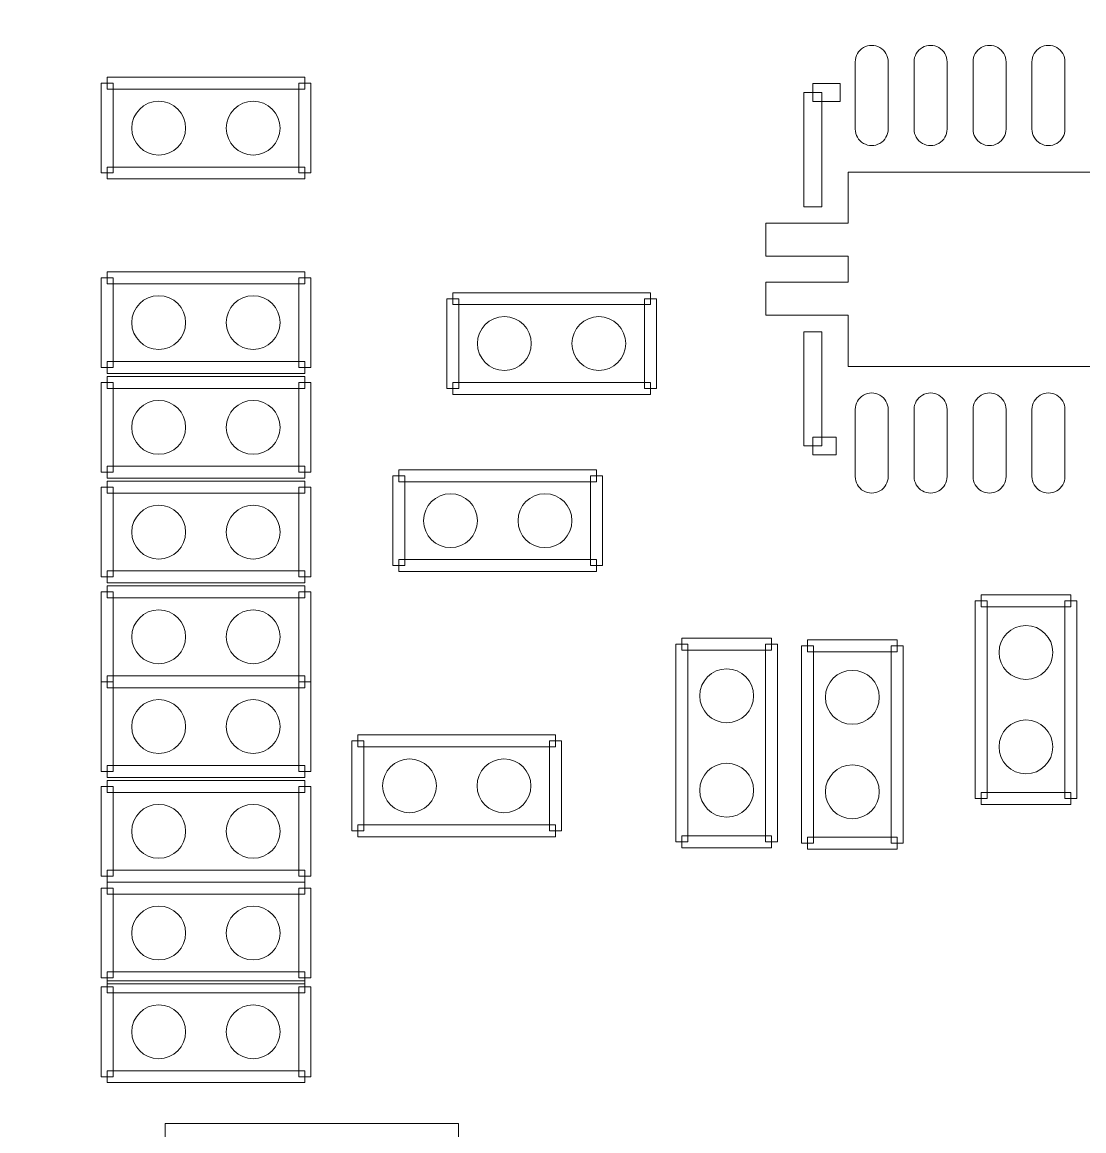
# Model space of a CAD drawing. Header units: millimetres. Extents: x -32 to 79, y -57 to 20.
# Drawn here: x 35.91 to 44.93, y -16.14 to -6.73 of the extents above; entities that cross this region are included whole.
import ezdxf

# ---------------------------------------------------------------- set-up
doc = ezdxf.new("R2010")
doc.units = ezdxf.units.MM
doc.header["$MEASUREMENT"] = 0
for name, color, linetype in [('BG_OUTLINE', 7, 'Continuous'), ('PG_SILKSCREEN_TOP', 7, 'Continuous'), ('PIN_TOP', 7, 'Continuous')]:
    doc.layers.add(name, color=color, linetype=linetype)

msp = doc.modelspace()

# ---------------------------------------------------------------- linework, layer by layer
at = {"layer": 'BG_OUTLINE', "lineweight": 9}
msp.add_open_spline([(-31.5602, -57.3483), (-31.5602, -57.3483), (-31.5602, 2.6515), (-31.5602, 2.6515), (-31.5602, 2.6515), (-31.5602, 2.6515), (48.4395, 2.6515), (48.4395, 2.6515), (48.4395, 2.6515), (48.4395, 2.6515), (48.4395, -57.3483), (48.4395, -57.3483), (48.4395, -57.3483), (48.4395, -57.3483), (-31.5602, -57.3483), (-31.5602, -57.3483)], degree=3, knots=[0, 0, 0, 0, 0.25, 0.25, 0.25, 0.25, 0.5, 0.5, 0.5, 0.5, 0.75, 0.75, 0.75, 0.75, 1, 1, 1, 1], dxfattribs=at)
at = {"layer": 'PG_SILKSCREEN_TOP', "lineweight": 9}
for points in [[(36.6869, -8.0076), (36.6869, -8.0076), (36.5853, -8.0076), (36.5853, -8.0076), (36.5853, -8.0076), (36.5853, -8.0076), (36.5853, -7.2456), (36.5853, -7.2456), (36.5853, -7.2456), (36.5853, -7.2456), (36.6869, -7.2456), (36.6869, -7.2456), (36.6869, -7.2456), (36.6869, -7.2456), (36.6869, -8.0076), (36.6869, -8.0076)], [(36.6361, -7.2964), (36.6361, -7.2964), (36.6361, -7.1948), (36.6361, -7.1948), (36.6361, -7.1948), (36.6361, -7.1948), (38.3125, -7.1948), (38.3125, -7.1948), (38.3125, -7.1948), (38.3125, -7.1948), (38.3125, -7.2964), (38.3125, -7.2964), (38.3125, -7.2964), (38.3125, -7.2964), (36.6361, -7.2964), (36.6361, -7.2964)], [(38.2617, -7.2456), (38.2617, -7.2456), (38.3633, -7.2456), (38.3633, -7.2456), (38.3633, -7.2456), (38.3633, -7.2456), (38.3633, -8.0076), (38.3633, -8.0076), (38.3633, -8.0076), (38.3633, -8.0076), (38.2617, -8.0076), (38.2617, -8.0076), (38.2617, -8.0076), (38.2617, -8.0076), (38.2617, -7.2456), (38.2617, -7.2456)], [(42.5485, -7.3245), (42.5485, -7.3245), (42.7009, -7.3245), (42.7009, -7.3245), (42.7009, -7.3245), (42.7009, -7.3245), (42.7009, -8.2936), (42.7009, -8.2936), (42.7009, -8.2936), (42.7009, -8.2936), (42.5485, -8.2936), (42.5485, -8.2936), (42.5485, -8.2936), (42.5485, -8.2936), (42.5485, -7.3245), (42.5485, -7.3245)], [(42.8579, -7.2483), (42.8579, -7.2483), (42.8579, -7.4007), (42.8579, -7.4007), (42.8579, -7.4007), (42.8579, -7.4007), (42.6247, -7.4007), (42.6247, -7.4007), (42.6247, -7.4007), (42.6247, -7.4007), (42.6247, -7.2483), (42.6247, -7.2483), (42.6247, -7.2483), (42.6247, -7.2483), (42.8579, -7.2483), (42.8579, -7.2483)], [(38.3125, -7.9568), (38.3125, -7.9568), (38.3125, -8.0584), (38.3125, -8.0584), (38.3125, -8.0584), (38.3125, -8.0584), (36.6361, -8.0584), (36.6361, -8.0584), (36.6361, -8.0584), (36.6361, -8.0584), (36.6361, -7.9568), (36.6361, -7.9568), (36.6361, -7.9568), (36.6361, -7.9568), (38.3125, -7.9568), (38.3125, -7.9568)], [(36.6361, -8.9474), (36.6361, -8.9474), (36.6361, -8.8458), (36.6361, -8.8458), (36.6361, -8.8458), (36.6361, -8.8458), (38.3125, -8.8458), (38.3125, -8.8458), (38.3125, -8.8458), (38.3125, -8.8458), (38.3125, -8.9474), (38.3125, -8.9474), (38.3125, -8.9474), (38.3125, -8.9474), (36.6361, -8.9474), (36.6361, -8.9474)], [(36.6869, -9.6586), (36.6869, -9.6586), (36.5853, -9.6586), (36.5853, -9.6586), (36.5853, -9.6586), (36.5853, -9.6586), (36.5853, -8.8966), (36.5853, -8.8966), (36.5853, -8.8966), (36.5853, -8.8966), (36.6869, -8.8966), (36.6869, -8.8966), (36.6869, -8.8966), (36.6869, -8.8966), (36.6869, -9.6586), (36.6869, -9.6586)], [(38.2617, -8.8966), (38.2617, -8.8966), (38.3633, -8.8966), (38.3633, -8.8966), (38.3633, -8.8966), (38.3633, -8.8966), (38.3633, -9.6586), (38.3633, -9.6586), (38.3633, -9.6586), (38.3633, -9.6586), (38.2617, -9.6586), (38.2617, -9.6586), (38.2617, -9.6586), (38.2617, -9.6586), (38.2617, -8.8966), (38.2617, -8.8966)], [(39.5698, -9.1252), (39.5698, -9.1252), (39.5698, -9.0236), (39.5698, -9.0236), (39.5698, -9.0236), (39.5698, -9.0236), (41.2462, -9.0236), (41.2462, -9.0236), (41.2462, -9.0236), (41.2462, -9.0236), (41.2462, -9.1252), (41.2462, -9.1252), (41.2462, -9.1252), (41.2462, -9.1252), (39.5698, -9.1252), (39.5698, -9.1252)], [(39.6206, -9.8364), (39.6206, -9.8364), (39.519, -9.8364), (39.519, -9.8364), (39.519, -9.8364), (39.519, -9.8364), (39.519, -9.0744), (39.519, -9.0744), (39.519, -9.0744), (39.519, -9.0744), (39.6206, -9.0744), (39.6206, -9.0744), (39.6206, -9.0744), (39.6206, -9.0744), (39.6206, -9.8364), (39.6206, -9.8364)], [(41.1954, -9.0744), (41.1954, -9.0744), (41.297, -9.0744), (41.297, -9.0744), (41.297, -9.0744), (41.297, -9.0744), (41.297, -9.8364), (41.297, -9.8364), (41.297, -9.8364), (41.297, -9.8364), (41.1954, -9.8364), (41.1954, -9.8364), (41.1954, -9.8364), (41.1954, -9.8364), (41.1954, -9.0744), (41.1954, -9.0744)], [(42.5485, -9.3553), (42.5485, -9.3553), (42.7009, -9.3553), (42.7009, -9.3553), (42.7009, -9.3553), (42.7009, -9.3553), (42.7009, -10.3248), (42.7009, -10.3248), (42.7009, -10.3248), (42.7009, -10.3248), (42.5485, -10.3248), (42.5485, -10.3248), (42.5485, -10.3248), (42.5485, -10.3248), (42.5485, -9.3553), (42.5485, -9.3553)], [(38.3125, -9.6078), (38.3125, -9.6078), (38.3125, -9.7094), (38.3125, -9.7094), (38.3125, -9.7094), (38.3125, -9.7094), (36.6361, -9.7094), (36.6361, -9.7094), (36.6361, -9.7094), (36.6361, -9.7094), (36.6361, -9.6078), (36.6361, -9.6078), (36.6361, -9.6078), (36.6361, -9.6078), (38.3125, -9.6078), (38.3125, -9.6078)], [(36.6869, -10.5476), (36.6869, -10.5476), (36.5853, -10.5476), (36.5853, -10.5476), (36.5853, -10.5476), (36.5853, -10.5476), (36.5853, -9.7856), (36.5853, -9.7856), (36.5853, -9.7856), (36.5853, -9.7856), (36.6869, -9.7856), (36.6869, -9.7856), (36.6869, -9.7856), (36.6869, -9.7856), (36.6869, -10.5476), (36.6869, -10.5476)], [(36.6361, -9.8364), (36.6361, -9.8364), (36.6361, -9.7348), (36.6361, -9.7348), (36.6361, -9.7348), (36.6361, -9.7348), (38.3125, -9.7348), (38.3125, -9.7348), (38.3125, -9.7348), (38.3125, -9.7348), (38.3125, -9.8364), (38.3125, -9.8364), (38.3125, -9.8364), (38.3125, -9.8364), (36.6361, -9.8364), (36.6361, -9.8364)], [(38.2617, -9.7856), (38.2617, -9.7856), (38.3633, -9.7856), (38.3633, -9.7856), (38.3633, -9.7856), (38.3633, -9.7856), (38.3633, -10.5476), (38.3633, -10.5476), (38.3633, -10.5476), (38.3633, -10.5476), (38.2617, -10.5476), (38.2617, -10.5476), (38.2617, -10.5476), (38.2617, -10.5476), (38.2617, -9.7856), (38.2617, -9.7856)], [(41.2462, -9.7856), (41.2462, -9.7856), (41.2462, -9.8872), (41.2462, -9.8872), (41.2462, -9.8872), (41.2462, -9.8872), (39.5698, -9.8872), (39.5698, -9.8872), (39.5698, -9.8872), (39.5698, -9.8872), (39.5698, -9.7856), (39.5698, -9.7856), (39.5698, -9.7856), (39.5698, -9.7856), (41.2462, -9.7856), (41.2462, -9.7856)], [(42.6247, -10.401), (42.6247, -10.401), (42.6247, -10.2486), (42.6247, -10.2486), (42.6247, -10.2486), (42.6247, -10.2486), (42.8236, -10.2486), (42.8236, -10.2486), (42.8236, -10.2486), (42.8236, -10.2486), (42.8236, -10.401), (42.8236, -10.401), (42.8236, -10.401), (42.8236, -10.401), (42.6247, -10.401), (42.6247, -10.401)], [(38.3125, -10.4968), (38.3125, -10.4968), (38.3125, -10.5984), (38.3125, -10.5984), (38.3125, -10.5984), (38.3125, -10.5984), (36.6361, -10.5984), (36.6361, -10.5984), (36.6361, -10.5984), (36.6361, -10.5984), (36.6361, -10.4968), (36.6361, -10.4968), (36.6361, -10.4968), (36.6361, -10.4968), (38.3125, -10.4968), (38.3125, -10.4968)], [(39.1126, -10.6288), (39.1126, -10.6288), (39.1126, -10.5272), (39.1126, -10.5272), (39.1126, -10.5272), (39.1126, -10.5272), (40.789, -10.5272), (40.789, -10.5272), (40.789, -10.5272), (40.789, -10.5272), (40.789, -10.6288), (40.789, -10.6288), (40.789, -10.6288), (40.789, -10.6288), (39.1126, -10.6288), (39.1126, -10.6288)], [(36.6361, -10.7254), (36.6361, -10.7254), (36.6361, -10.6238), (36.6361, -10.6238), (36.6361, -10.6238), (36.6361, -10.6238), (38.3125, -10.6238), (38.3125, -10.6238), (38.3125, -10.6238), (38.3125, -10.6238), (38.3125, -10.7254), (38.3125, -10.7254), (38.3125, -10.7254), (38.3125, -10.7254), (36.6361, -10.7254), (36.6361, -10.7254)], [(39.1634, -11.34), (39.1634, -11.34), (39.0618, -11.34), (39.0618, -11.34), (39.0618, -11.34), (39.0618, -11.34), (39.0618, -10.578), (39.0618, -10.578), (39.0618, -10.578), (39.0618, -10.578), (39.1634, -10.578), (39.1634, -10.578), (39.1634, -10.578), (39.1634, -10.578), (39.1634, -11.34), (39.1634, -11.34)], [(40.7382, -10.578), (40.7382, -10.578), (40.8398, -10.578), (40.8398, -10.578), (40.8398, -10.578), (40.8398, -10.578), (40.8398, -11.34), (40.8398, -11.34), (40.8398, -11.34), (40.8398, -11.34), (40.7382, -11.34), (40.7382, -11.34), (40.7382, -11.34), (40.7382, -11.34), (40.7382, -10.578), (40.7382, -10.578)], [(36.6869, -11.4366), (36.6869, -11.4366), (36.5853, -11.4366), (36.5853, -11.4366), (36.5853, -11.4366), (36.5853, -11.4366), (36.5853, -10.6746), (36.5853, -10.6746), (36.5853, -10.6746), (36.5853, -10.6746), (36.6869, -10.6746), (36.6869, -10.6746), (36.6869, -10.6746), (36.6869, -10.6746), (36.6869, -11.4366), (36.6869, -11.4366)], [(38.2617, -10.6746), (38.2617, -10.6746), (38.3633, -10.6746), (38.3633, -10.6746), (38.3633, -10.6746), (38.3633, -10.6746), (38.3633, -11.4366), (38.3633, -11.4366), (38.3633, -11.4366), (38.3633, -11.4366), (38.2617, -11.4366), (38.2617, -11.4366), (38.2617, -11.4366), (38.2617, -11.4366), (38.2617, -10.6746), (38.2617, -10.6746)], [(40.789, -11.2892), (40.789, -11.2892), (40.789, -11.3908), (40.789, -11.3908), (40.789, -11.3908), (40.789, -11.3908), (39.1126, -11.3908), (39.1126, -11.3908), (39.1126, -11.3908), (39.1126, -11.3908), (39.1126, -11.2892), (39.1126, -11.2892), (39.1126, -11.2892), (39.1126, -11.2892), (40.789, -11.2892), (40.789, -11.2892)], [(38.3125, -11.3858), (38.3125, -11.3858), (38.3125, -11.4874), (38.3125, -11.4874), (38.3125, -11.4874), (38.3125, -11.4874), (36.6361, -11.4874), (36.6361, -11.4874), (36.6361, -11.4874), (36.6361, -11.4874), (36.6361, -11.3858), (36.6361, -11.3858), (36.6361, -11.3858), (36.6361, -11.3858), (38.3125, -11.3858), (38.3125, -11.3858)], [(36.6869, -12.3256), (36.6869, -12.3256), (36.5853, -12.3256), (36.5853, -12.3256), (36.5853, -12.3256), (36.5853, -12.3256), (36.5853, -11.5636), (36.5853, -11.5636), (36.5853, -11.5636), (36.5853, -11.5636), (36.6869, -11.5636), (36.6869, -11.5636), (36.6869, -11.5636), (36.6869, -11.5636), (36.6869, -12.3256), (36.6869, -12.3256)], [(36.6361, -11.6144), (36.6361, -11.6144), (36.6361, -11.5128), (36.6361, -11.5128), (36.6361, -11.5128), (36.6361, -11.5128), (38.3125, -11.5128), (38.3125, -11.5128), (38.3125, -11.5128), (38.3125, -11.5128), (38.3125, -11.6144), (38.3125, -11.6144), (38.3125, -11.6144), (38.3125, -11.6144), (36.6361, -11.6144), (36.6361, -11.6144)], [(38.2617, -11.5636), (38.2617, -11.5636), (38.3633, -11.5636), (38.3633, -11.5636), (38.3633, -11.5636), (38.3633, -11.5636), (38.3633, -12.3256), (38.3633, -12.3256), (38.3633, -12.3256), (38.3633, -12.3256), (38.2617, -12.3256), (38.2617, -12.3256), (38.2617, -12.3256), (38.2617, -12.3256), (38.2617, -11.5636), (38.2617, -11.5636)], [(44.1037, -13.3162), (44.1037, -13.3162), (44.0021, -13.3162), (44.0021, -13.3162), (44.0021, -13.3162), (44.0021, -13.3162), (44.0021, -11.6398), (44.0021, -11.6398), (44.0021, -11.6398), (44.0021, -11.6398), (44.1037, -11.6398), (44.1037, -11.6398), (44.1037, -11.6398), (44.1037, -11.6398), (44.1037, -13.3162), (44.1037, -13.3162)], [(44.0529, -11.6906), (44.0529, -11.6906), (44.0529, -11.589), (44.0529, -11.589), (44.0529, -11.589), (44.0529, -11.589), (44.8149, -11.589), (44.8149, -11.589), (44.8149, -11.589), (44.8149, -11.589), (44.8149, -11.6906), (44.8149, -11.6906), (44.8149, -11.6906), (44.8149, -11.6906), (44.0529, -11.6906), (44.0529, -11.6906)], [(44.7641, -11.6398), (44.7641, -11.6398), (44.8657, -11.6398), (44.8657, -11.6398), (44.8657, -11.6398), (44.8657, -11.6398), (44.8657, -13.3162), (44.8657, -13.3162), (44.8657, -13.3162), (44.8657, -13.3162), (44.7641, -13.3162), (44.7641, -13.3162), (44.7641, -13.3162), (44.7641, -13.3162), (44.7641, -11.6398), (44.7641, -11.6398)], [(41.5637, -13.6845), (41.5637, -13.6845), (41.4621, -13.6845), (41.4621, -13.6845), (41.4621, -13.6845), (41.4621, -13.6845), (41.4621, -12.0081), (41.4621, -12.0081), (41.4621, -12.0081), (41.4621, -12.0081), (41.5637, -12.0081), (41.5637, -12.0081), (41.5637, -12.0081), (41.5637, -12.0081), (41.5637, -13.6845), (41.5637, -13.6845)], [(41.5129, -12.0589), (41.5129, -12.0589), (41.5129, -11.9573), (41.5129, -11.9573), (41.5129, -11.9573), (41.5129, -11.9573), (42.2749, -11.9573), (42.2749, -11.9573), (42.2749, -11.9573), (42.2749, -11.9573), (42.2749, -12.0589), (42.2749, -12.0589), (42.2749, -12.0589), (42.2749, -12.0589), (41.5129, -12.0589), (41.5129, -12.0589)], [(42.2241, -12.0081), (42.2241, -12.0081), (42.3257, -12.0081), (42.3257, -12.0081), (42.3257, -12.0081), (42.3257, -12.0081), (42.3257, -13.6845), (42.3257, -13.6845), (42.3257, -13.6845), (42.3257, -13.6845), (42.2241, -13.6845), (42.2241, -13.6845), (42.2241, -13.6845), (42.2241, -13.6845), (42.2241, -12.0081), (42.2241, -12.0081)], [(42.6305, -13.6972), (42.6305, -13.6972), (42.5289, -13.6972), (42.5289, -13.6972), (42.5289, -13.6972), (42.5289, -13.6972), (42.5289, -12.0208), (42.5289, -12.0208), (42.5289, -12.0208), (42.5289, -12.0208), (42.6305, -12.0208), (42.6305, -12.0208), (42.6305, -12.0208), (42.6305, -12.0208), (42.6305, -13.6972), (42.6305, -13.6972)], [(42.5797, -12.0716), (42.5797, -12.0716), (42.5797, -11.97), (42.5797, -11.97), (42.5797, -11.97), (42.5797, -11.97), (43.3417, -11.97), (43.3417, -11.97), (43.3417, -11.97), (43.3417, -11.97), (43.3417, -12.0716), (43.3417, -12.0716), (43.3417, -12.0716), (43.3417, -12.0716), (42.5797, -12.0716), (42.5797, -12.0716)], [(43.2909, -12.0208), (43.2909, -12.0208), (43.3925, -12.0208), (43.3925, -12.0208), (43.3925, -12.0208), (43.3925, -12.0208), (43.3925, -13.6972), (43.3925, -13.6972), (43.3925, -13.6972), (43.3925, -13.6972), (43.2909, -13.6972), (43.2909, -13.6972), (43.2909, -13.6972), (43.2909, -13.6972), (43.2909, -12.0208), (43.2909, -12.0208)], [(36.6869, -13.0876), (36.6869, -13.0876), (36.5853, -13.0876), (36.5853, -13.0876), (36.5853, -13.0876), (36.5853, -13.0876), (36.5853, -12.3256), (36.5853, -12.3256), (36.5853, -12.3256), (36.5853, -12.3256), (36.6869, -12.3256), (36.6869, -12.3256), (36.6869, -12.3256), (36.6869, -12.3256), (36.6869, -13.0876), (36.6869, -13.0876)], [(36.6361, -12.3764), (36.6361, -12.3764), (36.6361, -12.2748), (36.6361, -12.2748), (36.6361, -12.2748), (36.6361, -12.2748), (38.3125, -12.2748), (38.3125, -12.2748), (38.3125, -12.2748), (38.3125, -12.2748), (38.3125, -12.3764), (38.3125, -12.3764), (38.3125, -12.3764), (38.3125, -12.3764), (36.6361, -12.3764), (36.6361, -12.3764)], [(38.3125, -12.2748), (38.3125, -12.2748), (38.3125, -12.3764), (38.3125, -12.3764), (38.3125, -12.3764), (38.3125, -12.3764), (36.6361, -12.3764), (36.6361, -12.3764), (36.6361, -12.3764), (36.6361, -12.3764), (36.6361, -12.2748), (36.6361, -12.2748), (36.6361, -12.2748), (36.6361, -12.2748), (38.3125, -12.2748), (38.3125, -12.2748)], [(38.2617, -12.3256), (38.2617, -12.3256), (38.3633, -12.3256), (38.3633, -12.3256), (38.3633, -12.3256), (38.3633, -12.3256), (38.3633, -13.0876), (38.3633, -13.0876), (38.3633, -13.0876), (38.3633, -13.0876), (38.2617, -13.0876), (38.2617, -13.0876), (38.2617, -13.0876), (38.2617, -13.0876), (38.2617, -12.3256), (38.2617, -12.3256)], [(38.7647, -12.8793), (38.7647, -12.8793), (38.7647, -12.7777), (38.7647, -12.7777), (38.7647, -12.7777), (38.7647, -12.7777), (40.4411, -12.7777), (40.4411, -12.7777), (40.4411, -12.7777), (40.4411, -12.7777), (40.4411, -12.8793), (40.4411, -12.8793), (40.4411, -12.8793), (40.4411, -12.8793), (38.7647, -12.8793), (38.7647, -12.8793)], [(38.8155, -13.5905), (38.8155, -13.5905), (38.7139, -13.5905), (38.7139, -13.5905), (38.7139, -13.5905), (38.7139, -13.5905), (38.7139, -12.8285), (38.7139, -12.8285), (38.7139, -12.8285), (38.7139, -12.8285), (38.8155, -12.8285), (38.8155, -12.8285), (38.8155, -12.8285), (38.8155, -12.8285), (38.8155, -13.5905), (38.8155, -13.5905)], [(40.3903, -12.8285), (40.3903, -12.8285), (40.4919, -12.8285), (40.4919, -12.8285), (40.4919, -12.8285), (40.4919, -12.8285), (40.4919, -13.5905), (40.4919, -13.5905), (40.4919, -13.5905), (40.4919, -13.5905), (40.3903, -13.5905), (40.3903, -13.5905), (40.3903, -13.5905), (40.3903, -13.5905), (40.3903, -12.8285), (40.3903, -12.8285)], [(38.3125, -13.0368), (38.3125, -13.0368), (38.3125, -13.1384), (38.3125, -13.1384), (38.3125, -13.1384), (38.3125, -13.1384), (36.6361, -13.1384), (36.6361, -13.1384), (36.6361, -13.1384), (36.6361, -13.1384), (36.6361, -13.0368), (36.6361, -13.0368), (36.6361, -13.0368), (36.6361, -13.0368), (38.3125, -13.0368), (38.3125, -13.0368)], [(36.6361, -13.2654), (36.6361, -13.2654), (36.6361, -13.1638), (36.6361, -13.1638), (36.6361, -13.1638), (36.6361, -13.1638), (38.3125, -13.1638), (38.3125, -13.1638), (38.3125, -13.1638), (38.3125, -13.1638), (38.3125, -13.2654), (38.3125, -13.2654), (38.3125, -13.2654), (38.3125, -13.2654), (36.6361, -13.2654), (36.6361, -13.2654)], [(36.6869, -13.9766), (36.6869, -13.9766), (36.5853, -13.9766), (36.5853, -13.9766), (36.5853, -13.9766), (36.5853, -13.9766), (36.5853, -13.2146), (36.5853, -13.2146), (36.5853, -13.2146), (36.5853, -13.2146), (36.6869, -13.2146), (36.6869, -13.2146), (36.6869, -13.2146), (36.6869, -13.2146), (36.6869, -13.9766), (36.6869, -13.9766)], [(38.2617, -13.2146), (38.2617, -13.2146), (38.3633, -13.2146), (38.3633, -13.2146), (38.3633, -13.2146), (38.3633, -13.2146), (38.3633, -13.9766), (38.3633, -13.9766), (38.3633, -13.9766), (38.3633, -13.9766), (38.2617, -13.9766), (38.2617, -13.9766), (38.2617, -13.9766), (38.2617, -13.9766), (38.2617, -13.2146), (38.2617, -13.2146)], [(44.8149, -13.2654), (44.8149, -13.2654), (44.8149, -13.367), (44.8149, -13.367), (44.8149, -13.367), (44.8149, -13.367), (44.0529, -13.367), (44.0529, -13.367), (44.0529, -13.367), (44.0529, -13.367), (44.0529, -13.2654), (44.0529, -13.2654), (44.0529, -13.2654), (44.0529, -13.2654), (44.8149, -13.2654), (44.8149, -13.2654)], [(40.4411, -13.5397), (40.4411, -13.5397), (40.4411, -13.6413), (40.4411, -13.6413), (40.4411, -13.6413), (40.4411, -13.6413), (38.7647, -13.6413), (38.7647, -13.6413), (38.7647, -13.6413), (38.7647, -13.6413), (38.7647, -13.5397), (38.7647, -13.5397), (38.7647, -13.5397), (38.7647, -13.5397), (40.4411, -13.5397), (40.4411, -13.5397)], [(42.2749, -13.6337), (42.2749, -13.6337), (42.2749, -13.7353), (42.2749, -13.7353), (42.2749, -13.7353), (42.2749, -13.7353), (41.5129, -13.7353), (41.5129, -13.7353), (41.5129, -13.7353), (41.5129, -13.7353), (41.5129, -13.6337), (41.5129, -13.6337), (41.5129, -13.6337), (41.5129, -13.6337), (42.2749, -13.6337), (42.2749, -13.6337)], [(43.3417, -13.6464), (43.3417, -13.6464), (43.3417, -13.748), (43.3417, -13.748), (43.3417, -13.748), (43.3417, -13.748), (42.5797, -13.748), (42.5797, -13.748), (42.5797, -13.748), (42.5797, -13.748), (42.5797, -13.6464), (42.5797, -13.6464), (42.5797, -13.6464), (42.5797, -13.6464), (43.3417, -13.6464), (43.3417, -13.6464)], [(38.3125, -13.9258), (38.3125, -13.9258), (38.3125, -14.0274), (38.3125, -14.0274), (38.3125, -14.0274), (38.3125, -14.0274), (36.6361, -14.0274), (36.6361, -14.0274), (36.6361, -14.0274), (36.6361, -14.0274), (36.6361, -13.9258), (36.6361, -13.9258), (36.6361, -13.9258), (36.6361, -13.9258), (38.3125, -13.9258), (38.3125, -13.9258)], [(36.6869, -14.8402), (36.6869, -14.8402), (36.5853, -14.8402), (36.5853, -14.8402), (36.5853, -14.8402), (36.5853, -14.8402), (36.5853, -14.0782), (36.5853, -14.0782), (36.5853, -14.0782), (36.5853, -14.0782), (36.6869, -14.0782), (36.6869, -14.0782), (36.6869, -14.0782), (36.6869, -14.0782), (36.6869, -14.8402), (36.6869, -14.8402)], [(36.6361, -14.129), (36.6361, -14.129), (36.6361, -14.0274), (36.6361, -14.0274), (36.6361, -14.0274), (36.6361, -14.0274), (38.3125, -14.0274), (38.3125, -14.0274), (38.3125, -14.0274), (38.3125, -14.0274), (38.3125, -14.129), (38.3125, -14.129), (38.3125, -14.129), (38.3125, -14.129), (36.6361, -14.129), (36.6361, -14.129)], [(38.2617, -14.0782), (38.2617, -14.0782), (38.3633, -14.0782), (38.3633, -14.0782), (38.3633, -14.0782), (38.3633, -14.0782), (38.3633, -14.8402), (38.3633, -14.8402), (38.3633, -14.8402), (38.3633, -14.8402), (38.2617, -14.8402), (38.2617, -14.8402), (38.2617, -14.8402), (38.2617, -14.8402), (38.2617, -14.0782), (38.2617, -14.0782)], [(38.3125, -14.7894), (38.3125, -14.7894), (38.3125, -14.891), (38.3125, -14.891), (38.3125, -14.891), (38.3125, -14.891), (36.6361, -14.891), (36.6361, -14.891), (36.6361, -14.891), (36.6361, -14.891), (36.6361, -14.7894), (36.6361, -14.7894), (36.6361, -14.7894), (36.6361, -14.7894), (38.3125, -14.7894), (38.3125, -14.7894)], [(36.6361, -14.9672), (36.6361, -14.9672), (36.6361, -14.8656), (36.6361, -14.8656), (36.6361, -14.8656), (36.6361, -14.8656), (38.3125, -14.8656), (38.3125, -14.8656), (38.3125, -14.8656), (38.3125, -14.8656), (38.3125, -14.9672), (38.3125, -14.9672), (38.3125, -14.9672), (38.3125, -14.9672), (36.6361, -14.9672), (36.6361, -14.9672)], [(36.6869, -15.6784), (36.6869, -15.6784), (36.5853, -15.6784), (36.5853, -15.6784), (36.5853, -15.6784), (36.5853, -15.6784), (36.5853, -14.9164), (36.5853, -14.9164), (36.5853, -14.9164), (36.5853, -14.9164), (36.6869, -14.9164), (36.6869, -14.9164), (36.6869, -14.9164), (36.6869, -14.9164), (36.6869, -15.6784), (36.6869, -15.6784)], [(38.2617, -14.9164), (38.2617, -14.9164), (38.3633, -14.9164), (38.3633, -14.9164), (38.3633, -14.9164), (38.3633, -14.9164), (38.3633, -15.6784), (38.3633, -15.6784), (38.3633, -15.6784), (38.3633, -15.6784), (38.2617, -15.6784), (38.2617, -15.6784), (38.2617, -15.6784), (38.2617, -15.6784), (38.2617, -14.9164), (38.2617, -14.9164)], [(38.3125, -15.6276), (38.3125, -15.6276), (38.3125, -15.7292), (38.3125, -15.7292), (38.3125, -15.7292), (38.3125, -15.7292), (36.6361, -15.7292), (36.6361, -15.7292), (36.6361, -15.7292), (36.6361, -15.7292), (36.6361, -15.6276), (36.6361, -15.6276), (36.6361, -15.6276), (36.6361, -15.6276), (38.3125, -15.6276), (38.3125, -15.6276)], [(39.6181, -16.0771), (39.6181, -16.0771), (39.6181, -16.2041), (39.6181, -16.2041), (39.6181, -16.2041), (39.6181, -16.2041), (37.1289, -16.2041), (37.1289, -16.2041), (37.1289, -16.2041), (37.1289, -16.2041), (37.1289, -16.0771), (37.1289, -16.0771), (37.1289, -16.0771), (37.1289, -16.0771), (39.6181, -16.0771), (39.6181, -16.0771)]]:
    msp.add_open_spline(points, degree=3, knots=[0, 0, 0, 0, 0.25, 0.25, 0.25, 0.25, 0.5, 0.5, 0.5, 0.5, 0.75, 0.75, 0.75, 0.75, 1, 1, 1, 1], dxfattribs=at)
at = {"layer": 'PIN_TOP', "lineweight": 9}
for points, knots in [([(42.9848, -7.6347), (42.9848, -7.6347), (42.9848, -7.0647), (42.9848, -7.0647), (42.9848, -7.0647), (42.9848, -7.0147), (43.0115, -6.9684), (43.0548, -6.9434), (43.0548, -6.9434), (43.0981, -6.9184), (43.1515, -6.9184), (43.1949, -6.9434), (43.1949, -6.9434), (43.2382, -6.9684), (43.2649, -7.0147), (43.2649, -7.0647), (43.2649, -7.0647), (43.2649, -7.0647), (43.2649, -7.6347), (43.2649, -7.6347), (43.2649, -7.6347), (43.2649, -7.6847), (43.2382, -7.731), (43.1949, -7.756), (43.1949, -7.756), (43.1515, -7.781), (43.0981, -7.781), (43.0548, -7.756), (43.0548, -7.756), (43.0115, -7.731), (42.9848, -7.6847), (42.9848, -7.6347)], [0, 0, 0, 0, 0.125, 0.125, 0.125, 0.125, 0.25, 0.25, 0.25, 0.25, 0.375, 0.375, 0.375, 0.375, 0.5, 0.5, 0.5, 0.5, 0.625, 0.625, 0.625, 0.625, 0.75, 0.75, 0.75, 0.75, 0.875, 0.875, 0.875, 0.875, 1, 1, 1, 1]), ([(43.4846, -7.6347), (43.4846, -7.6347), (43.4846, -7.0647), (43.4846, -7.0647), (43.4846, -7.0647), (43.4846, -7.0147), (43.5113, -6.9684), (43.5547, -6.9434), (43.5547, -6.9434), (43.598, -6.9184), (43.6514, -6.9184), (43.6947, -6.9434), (43.6947, -6.9434), (43.7381, -6.9684), (43.7648, -7.0147), (43.7648, -7.0647), (43.7648, -7.0647), (43.7648, -7.0647), (43.7648, -7.6347), (43.7648, -7.6347), (43.7648, -7.6347), (43.7648, -7.6847), (43.7381, -7.731), (43.6947, -7.756), (43.6947, -7.756), (43.6514, -7.781), (43.598, -7.781), (43.5547, -7.756), (43.5547, -7.756), (43.5113, -7.731), (43.4846, -7.6847), (43.4846, -7.6347)], [0, 0, 0, 0, 0.125, 0.125, 0.125, 0.125, 0.25, 0.25, 0.25, 0.25, 0.375, 0.375, 0.375, 0.375, 0.5, 0.5, 0.5, 0.5, 0.625, 0.625, 0.625, 0.625, 0.75, 0.75, 0.75, 0.75, 0.875, 0.875, 0.875, 0.875, 1, 1, 1, 1]), ([(43.9847, -7.6347), (43.9847, -7.6347), (43.9847, -7.0647), (43.9847, -7.0647), (43.9847, -7.0647), (43.9847, -7.0147), (44.0114, -6.9684), (44.0548, -6.9434), (44.0548, -6.9434), (44.0981, -6.9184), (44.1515, -6.9184), (44.1949, -6.9434), (44.1949, -6.9434), (44.2382, -6.9684), (44.2649, -7.0147), (44.2649, -7.0647), (44.2649, -7.0647), (44.2649, -7.0647), (44.2649, -7.6347), (44.2649, -7.6347), (44.2649, -7.6347), (44.2649, -7.6847), (44.2382, -7.731), (44.1949, -7.756), (44.1949, -7.756), (44.1515, -7.781), (44.0981, -7.781), (44.0548, -7.756), (44.0548, -7.756), (44.0114, -7.731), (43.9847, -7.6847), (43.9847, -7.6347)], [0, 0, 0, 0, 0.125, 0.125, 0.125, 0.125, 0.25, 0.25, 0.25, 0.25, 0.375, 0.375, 0.375, 0.375, 0.5, 0.5, 0.5, 0.5, 0.625, 0.625, 0.625, 0.625, 0.75, 0.75, 0.75, 0.75, 0.875, 0.875, 0.875, 0.875, 1, 1, 1, 1]), ([(44.4849, -7.6347), (44.4849, -7.6347), (44.4849, -7.0647), (44.4849, -7.0647), (44.4849, -7.0647), (44.4849, -7.0147), (44.5116, -6.9684), (44.5549, -6.9434), (44.5549, -6.9434), (44.5983, -6.9184), (44.6517, -6.9184), (44.695, -6.9434), (44.695, -6.9434), (44.7383, -6.9684), (44.765, -7.0147), (44.765, -7.0647), (44.765, -7.0647), (44.765, -7.0647), (44.765, -7.6347), (44.765, -7.6347), (44.765, -7.6347), (44.765, -7.6847), (44.7383, -7.731), (44.695, -7.756), (44.695, -7.756), (44.6517, -7.781), (44.5983, -7.781), (44.5549, -7.756), (44.5549, -7.756), (44.5116, -7.731), (44.4849, -7.6847), (44.4849, -7.6347)], [0, 0, 0, 0, 0.125, 0.125, 0.125, 0.125, 0.25, 0.25, 0.25, 0.25, 0.375, 0.375, 0.375, 0.375, 0.5, 0.5, 0.5, 0.5, 0.625, 0.625, 0.625, 0.625, 0.75, 0.75, 0.75, 0.75, 0.875, 0.875, 0.875, 0.875, 1, 1, 1, 1]), ([(37.3021, -7.6266), (37.3021, -7.5003), (37.1998, -7.398), (37.0735, -7.398), (37.0735, -7.398), (36.9473, -7.398), (36.8449, -7.5003), (36.8449, -7.6266), (36.8449, -7.6266), (36.8449, -7.7528), (36.9473, -7.8552), (37.0735, -7.8552), (37.0735, -7.8552), (37.1998, -7.8552), (37.3021, -7.7528), (37.3021, -7.6266)], [0, 0, 0, 0, 0.25, 0.25, 0.25, 0.25, 0.5, 0.5, 0.5, 0.5, 0.75, 0.75, 0.75, 0.75, 1, 1, 1, 1]), ([(38.1038, -7.6266), (38.1038, -7.5003), (38.0014, -7.398), (37.8752, -7.398), (37.8752, -7.398), (37.7489, -7.398), (37.6466, -7.5003), (37.6466, -7.6266), (37.6466, -7.6266), (37.6466, -7.7528), (37.7489, -7.8552), (37.8752, -7.8552), (37.8752, -7.8552), (38.0014, -7.8552), (38.1038, -7.7528), (38.1038, -7.6266)], [0, 0, 0, 0, 0.25, 0.25, 0.25, 0.25, 0.5, 0.5, 0.5, 0.5, 0.75, 0.75, 0.75, 0.75, 1, 1, 1, 1]), ([(45.3247, -9.6497), (45.3247, -9.6497), (45.3247, -9.2146), (45.3247, -9.2146), (45.3247, -9.2146), (45.3247, -9.2146), (46.0247, -9.2146), (46.0247, -9.2146), (46.0247, -9.2146), (46.0247, -9.2146), (46.0247, -8.9347), (46.0247, -8.9347), (46.0247, -8.9347), (46.0247, -8.9347), (45.3247, -8.9347), (45.3247, -8.9347), (45.3247, -8.9347), (45.3247, -8.9347), (45.3247, -8.7147), (45.3247, -8.7147), (45.3247, -8.7147), (45.3247, -8.7147), (46.0247, -8.7147), (46.0247, -8.7147), (46.0247, -8.7147), (46.0247, -8.7147), (46.0247, -8.4348), (46.0247, -8.4348), (46.0247, -8.4348), (46.0247, -8.4348), (45.3247, -8.4348), (45.3247, -8.4348), (45.3247, -8.4348), (45.3247, -8.4348), (45.3247, -7.9997), (45.3247, -7.9997), (45.3247, -7.9997), (45.3247, -7.9997), (42.9249, -7.9997), (42.9249, -7.9997), (42.9249, -7.9997), (42.9249, -7.9997), (42.9249, -8.4348), (42.9249, -8.4348), (42.9249, -8.4348), (42.9249, -8.4348), (42.2249, -8.4348), (42.2249, -8.4348), (42.2249, -8.4348), (42.2249, -8.4348), (42.2249, -8.7147), (42.2249, -8.7147), (42.2249, -8.7147), (42.2249, -8.7147), (42.9249, -8.7147), (42.9249, -8.7147), (42.9249, -8.7147), (42.9249, -8.7147), (42.9249, -8.9347), (42.9249, -8.9347), (42.9249, -8.9347), (42.9249, -8.9347), (42.2249, -8.9347), (42.2249, -8.9347), (42.2249, -8.9347), (42.2249, -8.9347), (42.2249, -9.2146), (42.2249, -9.2146), (42.2249, -9.2146), (42.2249, -9.2146), (42.9249, -9.2146), (42.9249, -9.2146), (42.9249, -9.2146), (42.9249, -9.2146), (42.9249, -9.6497), (42.9249, -9.6497), (42.9249, -9.6497), (42.9249, -9.6497), (45.3247, -9.6497), (45.3247, -9.6497)], [0, 0, 0, 0, 0.05, 0.05, 0.05, 0.05, 0.1, 0.1, 0.1, 0.1, 0.15, 0.15, 0.15, 0.15, 0.2, 0.2, 0.2, 0.2, 0.25, 0.25, 0.25, 0.25, 0.3, 0.3, 0.3, 0.3, 0.35, 0.35, 0.35, 0.35, 0.4, 0.4, 0.4, 0.4, 0.45, 0.45, 0.45, 0.45, 0.5, 0.5, 0.5, 0.5, 0.55, 0.55, 0.55, 0.55, 0.6, 0.6, 0.6, 0.6, 0.65, 0.65, 0.65, 0.65, 0.7, 0.7, 0.7, 0.7, 0.75, 0.75, 0.75, 0.75, 0.8, 0.8, 0.8, 0.8, 0.85, 0.85, 0.85, 0.85, 0.9, 0.9, 0.9, 0.9, 0.95, 0.95, 0.95, 0.95, 1, 1, 1, 1]), ([(37.3021, -9.2776), (37.3021, -9.1513), (37.1998, -9.049), (37.0735, -9.049), (37.0735, -9.049), (36.9473, -9.049), (36.8449, -9.1513), (36.8449, -9.2776), (36.8449, -9.2776), (36.8449, -9.4038), (36.9473, -9.5062), (37.0735, -9.5062), (37.0735, -9.5062), (37.1998, -9.5062), (37.3021, -9.4038), (37.3021, -9.2776)], [0, 0, 0, 0, 0.25, 0.25, 0.25, 0.25, 0.5, 0.5, 0.5, 0.5, 0.75, 0.75, 0.75, 0.75, 1, 1, 1, 1]), ([(38.1038, -9.2776), (38.1038, -9.1513), (38.0014, -9.049), (37.8752, -9.049), (37.8752, -9.049), (37.7489, -9.049), (37.6466, -9.1513), (37.6466, -9.2776), (37.6466, -9.2776), (37.6466, -9.4038), (37.7489, -9.5062), (37.8752, -9.5062), (37.8752, -9.5062), (38.0014, -9.5062), (38.1038, -9.4038), (38.1038, -9.2776)], [0, 0, 0, 0, 0.25, 0.25, 0.25, 0.25, 0.5, 0.5, 0.5, 0.5, 0.75, 0.75, 0.75, 0.75, 1, 1, 1, 1]), ([(40.2358, -9.4554), (40.2358, -9.3291), (40.1335, -9.2268), (40.0072, -9.2268), (40.0072, -9.2268), (39.881, -9.2268), (39.7786, -9.3291), (39.7786, -9.4554), (39.7786, -9.4554), (39.7786, -9.5816), (39.881, -9.684), (40.0072, -9.684), (40.0072, -9.684), (40.1335, -9.684), (40.2358, -9.5816), (40.2358, -9.4554)], [0, 0, 0, 0, 0.25, 0.25, 0.25, 0.25, 0.5, 0.5, 0.5, 0.5, 0.75, 0.75, 0.75, 0.75, 1, 1, 1, 1]), ([(41.0375, -9.4554), (41.0375, -9.3291), (40.9351, -9.2268), (40.8089, -9.2268), (40.8089, -9.2268), (40.6826, -9.2268), (40.5803, -9.3291), (40.5803, -9.4554), (40.5803, -9.4554), (40.5803, -9.5816), (40.6826, -9.684), (40.8089, -9.684), (40.8089, -9.684), (40.9351, -9.684), (41.0375, -9.5816), (41.0375, -9.4554)], [0, 0, 0, 0, 0.25, 0.25, 0.25, 0.25, 0.5, 0.5, 0.5, 0.5, 0.75, 0.75, 0.75, 0.75, 1, 1, 1, 1]), ([(42.9848, -10.5846), (42.9848, -10.5846), (42.9848, -10.0147), (42.9848, -10.0147), (42.9848, -10.0147), (42.9848, -9.9646), (43.0115, -9.9184), (43.0548, -9.8933), (43.0548, -9.8933), (43.0981, -9.8683), (43.1515, -9.8683), (43.1949, -9.8933), (43.1949, -9.8933), (43.2382, -9.9184), (43.2649, -9.9646), (43.2649, -10.0147), (43.2649, -10.0147), (43.2649, -10.0147), (43.2649, -10.5846), (43.2649, -10.5846), (43.2649, -10.5846), (43.2649, -10.6347), (43.2382, -10.6809), (43.1949, -10.706), (43.1949, -10.706), (43.1515, -10.731), (43.0981, -10.731), (43.0548, -10.706), (43.0548, -10.706), (43.0115, -10.6809), (42.9848, -10.6347), (42.9848, -10.5846)], [0, 0, 0, 0, 0.125, 0.125, 0.125, 0.125, 0.25, 0.25, 0.25, 0.25, 0.375, 0.375, 0.375, 0.375, 0.5, 0.5, 0.5, 0.5, 0.625, 0.625, 0.625, 0.625, 0.75, 0.75, 0.75, 0.75, 0.875, 0.875, 0.875, 0.875, 1, 1, 1, 1]), ([(43.4846, -10.5846), (43.4846, -10.5846), (43.4846, -10.0147), (43.4846, -10.0147), (43.4846, -10.0147), (43.4846, -9.9646), (43.5113, -9.9184), (43.5547, -9.8933), (43.5547, -9.8933), (43.598, -9.8683), (43.6514, -9.8683), (43.6947, -9.8933), (43.6947, -9.8933), (43.7381, -9.9184), (43.7648, -9.9646), (43.7648, -10.0147), (43.7648, -10.0147), (43.7648, -10.0147), (43.7648, -10.5846), (43.7648, -10.5846), (43.7648, -10.5846), (43.7648, -10.6347), (43.7381, -10.6809), (43.6947, -10.706), (43.6947, -10.706), (43.6514, -10.731), (43.598, -10.731), (43.5547, -10.706), (43.5547, -10.706), (43.5113, -10.6809), (43.4846, -10.6347), (43.4846, -10.5846)], [0, 0, 0, 0, 0.125, 0.125, 0.125, 0.125, 0.25, 0.25, 0.25, 0.25, 0.375, 0.375, 0.375, 0.375, 0.5, 0.5, 0.5, 0.5, 0.625, 0.625, 0.625, 0.625, 0.75, 0.75, 0.75, 0.75, 0.875, 0.875, 0.875, 0.875, 1, 1, 1, 1]), ([(43.9847, -10.5846), (43.9847, -10.5846), (43.9847, -10.0147), (43.9847, -10.0147), (43.9847, -10.0147), (43.9847, -9.9646), (44.0114, -9.9184), (44.0548, -9.8933), (44.0548, -9.8933), (44.0981, -9.8683), (44.1515, -9.8683), (44.1949, -9.8933), (44.1949, -9.8933), (44.2382, -9.9184), (44.2649, -9.9646), (44.2649, -10.0147), (44.2649, -10.0147), (44.2649, -10.0147), (44.2649, -10.5846), (44.2649, -10.5846), (44.2649, -10.5846), (44.2649, -10.6347), (44.2382, -10.6809), (44.1949, -10.706), (44.1949, -10.706), (44.1515, -10.731), (44.0981, -10.731), (44.0548, -10.706), (44.0548, -10.706), (44.0114, -10.6809), (43.9847, -10.6347), (43.9847, -10.5846)], [0, 0, 0, 0, 0.125, 0.125, 0.125, 0.125, 0.25, 0.25, 0.25, 0.25, 0.375, 0.375, 0.375, 0.375, 0.5, 0.5, 0.5, 0.5, 0.625, 0.625, 0.625, 0.625, 0.75, 0.75, 0.75, 0.75, 0.875, 0.875, 0.875, 0.875, 1, 1, 1, 1]), ([(44.4849, -10.5846), (44.4849, -10.5846), (44.4849, -10.0147), (44.4849, -10.0147), (44.4849, -10.0147), (44.4849, -9.9646), (44.5116, -9.9184), (44.5549, -9.8933), (44.5549, -9.8933), (44.5983, -9.8683), (44.6517, -9.8683), (44.695, -9.8933), (44.695, -9.8933), (44.7383, -9.9184), (44.765, -9.9646), (44.765, -10.0147), (44.765, -10.0147), (44.765, -10.0147), (44.765, -10.5846), (44.765, -10.5846), (44.765, -10.5846), (44.765, -10.6347), (44.7383, -10.6809), (44.695, -10.706), (44.695, -10.706), (44.6517, -10.731), (44.5983, -10.731), (44.5549, -10.706), (44.5549, -10.706), (44.5116, -10.6809), (44.4849, -10.6347), (44.4849, -10.5846)], [0, 0, 0, 0, 0.125, 0.125, 0.125, 0.125, 0.25, 0.25, 0.25, 0.25, 0.375, 0.375, 0.375, 0.375, 0.5, 0.5, 0.5, 0.5, 0.625, 0.625, 0.625, 0.625, 0.75, 0.75, 0.75, 0.75, 0.875, 0.875, 0.875, 0.875, 1, 1, 1, 1]), ([(37.3021, -10.1666), (37.3021, -10.0403), (37.1998, -9.938), (37.0735, -9.938), (37.0735, -9.938), (36.9473, -9.938), (36.8449, -10.0403), (36.8449, -10.1666), (36.8449, -10.1666), (36.8449, -10.2928), (36.9473, -10.3952), (37.0735, -10.3952), (37.0735, -10.3952), (37.1998, -10.3952), (37.3021, -10.2928), (37.3021, -10.1666)], [0, 0, 0, 0, 0.25, 0.25, 0.25, 0.25, 0.5, 0.5, 0.5, 0.5, 0.75, 0.75, 0.75, 0.75, 1, 1, 1, 1]), ([(38.1038, -10.1666), (38.1038, -10.0403), (38.0014, -9.938), (37.8752, -9.938), (37.8752, -9.938), (37.7489, -9.938), (37.6466, -10.0403), (37.6466, -10.1666), (37.6466, -10.1666), (37.6466, -10.2928), (37.7489, -10.3952), (37.8752, -10.3952), (37.8752, -10.3952), (38.0014, -10.3952), (38.1038, -10.2928), (38.1038, -10.1666)], [0, 0, 0, 0, 0.25, 0.25, 0.25, 0.25, 0.5, 0.5, 0.5, 0.5, 0.75, 0.75, 0.75, 0.75, 1, 1, 1, 1]), ([(39.7786, -10.959), (39.7786, -10.8328), (39.6763, -10.7304), (39.55, -10.7304), (39.55, -10.7304), (39.4238, -10.7304), (39.3214, -10.8328), (39.3214, -10.959), (39.3214, -10.959), (39.3214, -11.0853), (39.4238, -11.1876), (39.55, -11.1876), (39.55, -11.1876), (39.6763, -11.1876), (39.7786, -11.0853), (39.7786, -10.959)], [0, 0, 0, 0, 0.25, 0.25, 0.25, 0.25, 0.5, 0.5, 0.5, 0.5, 0.75, 0.75, 0.75, 0.75, 1, 1, 1, 1]), ([(40.5803, -10.959), (40.5803, -10.8328), (40.4779, -10.7304), (40.3517, -10.7304), (40.3517, -10.7304), (40.2254, -10.7304), (40.1231, -10.8328), (40.1231, -10.959), (40.1231, -10.959), (40.1231, -11.0853), (40.2254, -11.1876), (40.3517, -11.1876), (40.3517, -11.1876), (40.4779, -11.1876), (40.5803, -11.0853), (40.5803, -10.959)], [0, 0, 0, 0, 0.25, 0.25, 0.25, 0.25, 0.5, 0.5, 0.5, 0.5, 0.75, 0.75, 0.75, 0.75, 1, 1, 1, 1]), ([(37.3021, -11.0556), (37.3021, -10.9293), (37.1998, -10.827), (37.0735, -10.827), (37.0735, -10.827), (36.9473, -10.827), (36.8449, -10.9293), (36.8449, -11.0556), (36.8449, -11.0556), (36.8449, -11.1818), (36.9473, -11.2842), (37.0735, -11.2842), (37.0735, -11.2842), (37.1998, -11.2842), (37.3021, -11.1818), (37.3021, -11.0556)], [0, 0, 0, 0, 0.25, 0.25, 0.25, 0.25, 0.5, 0.5, 0.5, 0.5, 0.75, 0.75, 0.75, 0.75, 1, 1, 1, 1]), ([(38.1038, -11.0556), (38.1038, -10.9293), (38.0014, -10.827), (37.8752, -10.827), (37.8752, -10.827), (37.7489, -10.827), (37.6466, -10.9293), (37.6466, -11.0556), (37.6466, -11.0556), (37.6466, -11.1818), (37.7489, -11.2842), (37.8752, -11.2842), (37.8752, -11.2842), (38.0014, -11.2842), (38.1038, -11.1818), (38.1038, -11.0556)], [0, 0, 0, 0, 0.25, 0.25, 0.25, 0.25, 0.5, 0.5, 0.5, 0.5, 0.75, 0.75, 0.75, 0.75, 1, 1, 1, 1]), ([(37.3021, -11.9446), (37.3021, -11.8183), (37.1998, -11.716), (37.0735, -11.716), (37.0735, -11.716), (36.9473, -11.716), (36.8449, -11.8183), (36.8449, -11.9446), (36.8449, -11.9446), (36.8449, -12.0708), (36.9473, -12.1732), (37.0735, -12.1732), (37.0735, -12.1732), (37.1998, -12.1732), (37.3021, -12.0708), (37.3021, -11.9446)], [0, 0, 0, 0, 0.25, 0.25, 0.25, 0.25, 0.5, 0.5, 0.5, 0.5, 0.75, 0.75, 0.75, 0.75, 1, 1, 1, 1]), ([(38.1038, -11.9446), (38.1038, -11.8183), (38.0014, -11.716), (37.8752, -11.716), (37.8752, -11.716), (37.7489, -11.716), (37.6466, -11.8183), (37.6466, -11.9446), (37.6466, -11.9446), (37.6466, -12.0708), (37.7489, -12.1732), (37.8752, -12.1732), (37.8752, -12.1732), (38.0014, -12.1732), (38.1038, -12.0708), (38.1038, -11.9446)], [0, 0, 0, 0, 0.25, 0.25, 0.25, 0.25, 0.5, 0.5, 0.5, 0.5, 0.75, 0.75, 0.75, 0.75, 1, 1, 1, 1]), ([(44.6625, -12.0771), (44.6625, -11.9509), (44.5602, -11.8485), (44.4339, -11.8485), (44.4339, -11.8485), (44.3077, -11.8485), (44.2053, -11.9509), (44.2053, -12.0771), (44.2053, -12.0771), (44.2053, -12.2034), (44.3077, -12.3057), (44.4339, -12.3057), (44.4339, -12.3057), (44.5602, -12.3057), (44.6625, -12.2034), (44.6625, -12.0771)], [0, 0, 0, 0, 0.25, 0.25, 0.25, 0.25, 0.5, 0.5, 0.5, 0.5, 0.75, 0.75, 0.75, 0.75, 1, 1, 1, 1]), ([(42.1225, -12.4454), (42.1225, -12.3192), (42.0202, -12.2168), (41.8939, -12.2168), (41.8939, -12.2168), (41.7677, -12.2168), (41.6653, -12.3192), (41.6653, -12.4454), (41.6653, -12.4454), (41.6653, -12.5717), (41.7677, -12.674), (41.8939, -12.674), (41.8939, -12.674), (42.0202, -12.674), (42.1225, -12.5717), (42.1225, -12.4454)], [0, 0, 0, 0, 0.25, 0.25, 0.25, 0.25, 0.5, 0.5, 0.5, 0.5, 0.75, 0.75, 0.75, 0.75, 1, 1, 1, 1]), ([(43.1893, -12.4581), (43.1893, -12.3319), (43.087, -12.2295), (42.9607, -12.2295), (42.9607, -12.2295), (42.8345, -12.2295), (42.7321, -12.3319), (42.7321, -12.4581), (42.7321, -12.4581), (42.7321, -12.5844), (42.8345, -12.6867), (42.9607, -12.6867), (42.9607, -12.6867), (43.087, -12.6867), (43.1893, -12.5844), (43.1893, -12.4581)], [0, 0, 0, 0, 0.25, 0.25, 0.25, 0.25, 0.5, 0.5, 0.5, 0.5, 0.75, 0.75, 0.75, 0.75, 1, 1, 1, 1]), ([(37.3021, -12.7066), (37.3021, -12.5803), (37.1998, -12.478), (37.0735, -12.478), (37.0735, -12.478), (36.9473, -12.478), (36.8449, -12.5803), (36.8449, -12.7066), (36.8449, -12.7066), (36.8449, -12.8328), (36.9473, -12.9352), (37.0735, -12.9352), (37.0735, -12.9352), (37.1998, -12.9352), (37.3021, -12.8328), (37.3021, -12.7066)], [0, 0, 0, 0, 0.25, 0.25, 0.25, 0.25, 0.5, 0.5, 0.5, 0.5, 0.75, 0.75, 0.75, 0.75, 1, 1, 1, 1]), ([(38.1038, -12.7066), (38.1038, -12.5803), (38.0014, -12.478), (37.8752, -12.478), (37.8752, -12.478), (37.7489, -12.478), (37.6466, -12.5803), (37.6466, -12.7066), (37.6466, -12.7066), (37.6466, -12.8328), (37.7489, -12.9352), (37.8752, -12.9352), (37.8752, -12.9352), (38.0014, -12.9352), (38.1038, -12.8328), (38.1038, -12.7066)], [0, 0, 0, 0, 0.25, 0.25, 0.25, 0.25, 0.5, 0.5, 0.5, 0.5, 0.75, 0.75, 0.75, 0.75, 1, 1, 1, 1]), ([(44.6625, -12.8788), (44.6625, -12.7525), (44.5602, -12.6502), (44.4339, -12.6502), (44.4339, -12.6502), (44.3077, -12.6502), (44.2053, -12.7525), (44.2053, -12.8788), (44.2053, -12.8788), (44.2053, -13.005), (44.3077, -13.1074), (44.4339, -13.1074), (44.4339, -13.1074), (44.5602, -13.1074), (44.6625, -13.005), (44.6625, -12.8788)], [0, 0, 0, 0, 0.25, 0.25, 0.25, 0.25, 0.5, 0.5, 0.5, 0.5, 0.75, 0.75, 0.75, 0.75, 1, 1, 1, 1]), ([(39.4307, -13.2095), (39.4307, -13.0832), (39.3283, -12.9809), (39.2021, -12.9809), (39.2021, -12.9809), (39.0758, -12.9809), (38.9735, -13.0832), (38.9735, -13.2095), (38.9735, -13.2095), (38.9735, -13.3357), (39.0758, -13.4381), (39.2021, -13.4381), (39.2021, -13.4381), (39.3283, -13.4381), (39.4307, -13.3357), (39.4307, -13.2095)], [0, 0, 0, 0, 0.25, 0.25, 0.25, 0.25, 0.5, 0.5, 0.5, 0.5, 0.75, 0.75, 0.75, 0.75, 1, 1, 1, 1]), ([(40.2323, -13.2095), (40.2323, -13.0832), (40.1299, -12.9809), (40.0037, -12.9809), (40.0037, -12.9809), (39.8774, -12.9809), (39.7751, -13.0832), (39.7751, -13.2095), (39.7751, -13.2095), (39.7751, -13.3357), (39.8774, -13.4381), (40.0037, -13.4381), (40.0037, -13.4381), (40.1299, -13.4381), (40.2323, -13.3357), (40.2323, -13.2095)], [0, 0, 0, 0, 0.25, 0.25, 0.25, 0.25, 0.5, 0.5, 0.5, 0.5, 0.75, 0.75, 0.75, 0.75, 1, 1, 1, 1]), ([(42.1225, -13.2471), (42.1225, -13.1208), (42.0202, -13.0185), (41.8939, -13.0185), (41.8939, -13.0185), (41.7677, -13.0185), (41.6653, -13.1208), (41.6653, -13.2471), (41.6653, -13.2471), (41.6653, -13.3733), (41.7677, -13.4757), (41.8939, -13.4757), (41.8939, -13.4757), (42.0202, -13.4757), (42.1225, -13.3733), (42.1225, -13.2471)], [0, 0, 0, 0, 0.25, 0.25, 0.25, 0.25, 0.5, 0.5, 0.5, 0.5, 0.75, 0.75, 0.75, 0.75, 1, 1, 1, 1]), ([(43.1893, -13.2598), (43.1893, -13.1335), (43.087, -13.0312), (42.9607, -13.0312), (42.9607, -13.0312), (42.8345, -13.0312), (42.7321, -13.1335), (42.7321, -13.2598), (42.7321, -13.2598), (42.7321, -13.386), (42.8345, -13.4884), (42.9607, -13.4884), (42.9607, -13.4884), (43.087, -13.4884), (43.1893, -13.386), (43.1893, -13.2598)], [0, 0, 0, 0, 0.25, 0.25, 0.25, 0.25, 0.5, 0.5, 0.5, 0.5, 0.75, 0.75, 0.75, 0.75, 1, 1, 1, 1]), ([(37.3021, -13.5956), (37.3021, -13.4693), (37.1998, -13.367), (37.0735, -13.367), (37.0735, -13.367), (36.9473, -13.367), (36.8449, -13.4693), (36.8449, -13.5956), (36.8449, -13.5956), (36.8449, -13.7218), (36.9473, -13.8242), (37.0735, -13.8242), (37.0735, -13.8242), (37.1998, -13.8242), (37.3021, -13.7218), (37.3021, -13.5956)], [0, 0, 0, 0, 0.25, 0.25, 0.25, 0.25, 0.5, 0.5, 0.5, 0.5, 0.75, 0.75, 0.75, 0.75, 1, 1, 1, 1]), ([(38.1038, -13.5956), (38.1038, -13.4693), (38.0014, -13.367), (37.8752, -13.367), (37.8752, -13.367), (37.7489, -13.367), (37.6466, -13.4693), (37.6466, -13.5956), (37.6466, -13.5956), (37.6466, -13.7218), (37.7489, -13.8242), (37.8752, -13.8242), (37.8752, -13.8242), (38.0014, -13.8242), (38.1038, -13.7218), (38.1038, -13.5956)], [0, 0, 0, 0, 0.25, 0.25, 0.25, 0.25, 0.5, 0.5, 0.5, 0.5, 0.75, 0.75, 0.75, 0.75, 1, 1, 1, 1]), ([(37.3021, -14.4592), (37.3021, -14.3329), (37.1998, -14.2306), (37.0735, -14.2306), (37.0735, -14.2306), (36.9473, -14.2306), (36.8449, -14.3329), (36.8449, -14.4592), (36.8449, -14.4592), (36.8449, -14.5854), (36.9473, -14.6878), (37.0735, -14.6878), (37.0735, -14.6878), (37.1998, -14.6878), (37.3021, -14.5854), (37.3021, -14.4592)], [0, 0, 0, 0, 0.25, 0.25, 0.25, 0.25, 0.5, 0.5, 0.5, 0.5, 0.75, 0.75, 0.75, 0.75, 1, 1, 1, 1]), ([(38.1038, -14.4592), (38.1038, -14.3329), (38.0014, -14.2306), (37.8752, -14.2306), (37.8752, -14.2306), (37.7489, -14.2306), (37.6466, -14.3329), (37.6466, -14.4592), (37.6466, -14.4592), (37.6466, -14.5854), (37.7489, -14.6878), (37.8752, -14.6878), (37.8752, -14.6878), (38.0014, -14.6878), (38.1038, -14.5854), (38.1038, -14.4592)], [0, 0, 0, 0, 0.25, 0.25, 0.25, 0.25, 0.5, 0.5, 0.5, 0.5, 0.75, 0.75, 0.75, 0.75, 1, 1, 1, 1]), ([(37.3021, -15.2974), (37.3021, -15.1711), (37.1998, -15.0688), (37.0735, -15.0688), (37.0735, -15.0688), (36.9473, -15.0688), (36.8449, -15.1711), (36.8449, -15.2974), (36.8449, -15.2974), (36.8449, -15.4236), (36.9473, -15.526), (37.0735, -15.526), (37.0735, -15.526), (37.1998, -15.526), (37.3021, -15.4236), (37.3021, -15.2974)], [0, 0, 0, 0, 0.25, 0.25, 0.25, 0.25, 0.5, 0.5, 0.5, 0.5, 0.75, 0.75, 0.75, 0.75, 1, 1, 1, 1]), ([(38.1038, -15.2974), (38.1038, -15.1711), (38.0014, -15.0688), (37.8752, -15.0688), (37.8752, -15.0688), (37.7489, -15.0688), (37.6466, -15.1711), (37.6466, -15.2974), (37.6466, -15.2974), (37.6466, -15.4236), (37.7489, -15.526), (37.8752, -15.526), (37.8752, -15.526), (38.0014, -15.526), (38.1038, -15.4236), (38.1038, -15.2974)], [0, 0, 0, 0, 0.25, 0.25, 0.25, 0.25, 0.5, 0.5, 0.5, 0.5, 0.75, 0.75, 0.75, 0.75, 1, 1, 1, 1])]:
    msp.add_open_spline(points, degree=3, knots=knots, dxfattribs=at)

doc.saveas('drawing.dxf')
